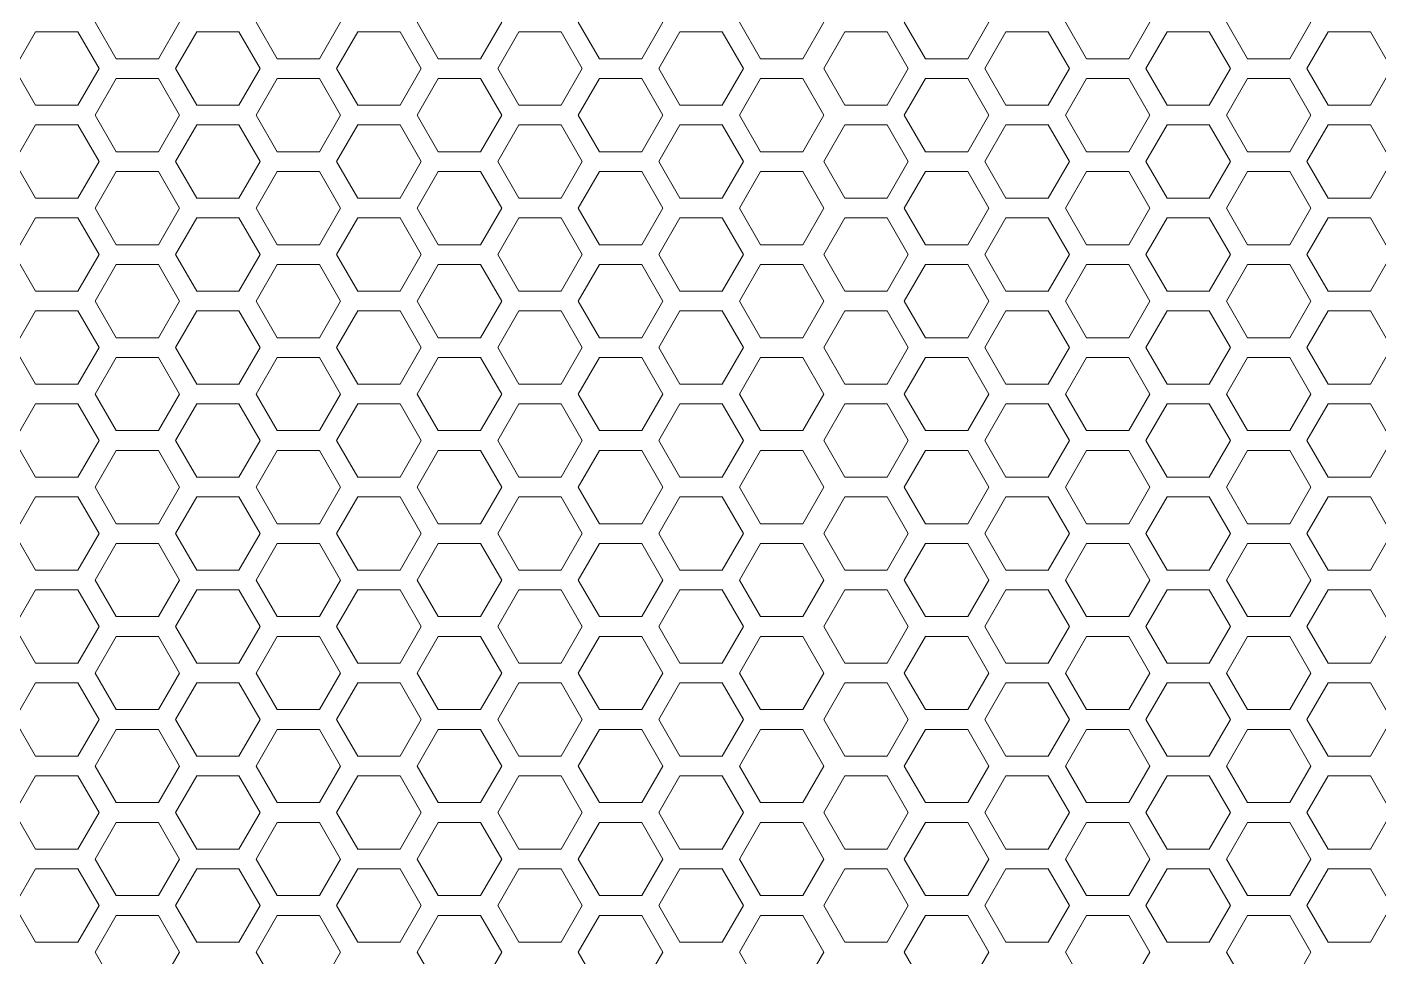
# Model space of a CAD drawing. Header units: millimetres. Extents: x 0 to 140, y -17 to 195.
# Drawn here: x 60.39 to 69.1, y 88.76 to 94.75 of the extents above; entities that cross this region are included whole.
import ezdxf

# ---------------------------------------------------------------- set-up
doc = ezdxf.new("R2010")
doc.units = ezdxf.units.MM
doc.layers.add('4203-42785_1_0', color=7, linetype='Continuous')

# ---------------------------------------------------------------- blocks, each defined once
blk = doc.blocks.new('a')
at = {"layer": '4203-42785_1_0', "color": 0, "linetype": 'ByBlock', "lineweight": 9}
for p, q in [((1507.2261, 418.3666), (1507.3328, 418.1818)), ((1507.5463, 418.1818), (1507.653, 418.3666)), ((1508.0394, 418.3666), (1508.1461, 418.1818)), ((1508.3595, 418.1818), (1508.4662, 418.3666)), ((1508.8527, 418.3666), (1508.9594, 418.1818)), ((1509.1728, 418.1818), (1509.2795, 418.3666)), ((1512.919, 418.3666), (1513.0257, 418.1818)), ((1513.2391, 418.1818), (1513.3458, 418.3666)), ((1513.7322, 418.3666), (1513.8389, 418.1818)), ((1514.0523, 418.1818), (1514.1591, 418.3666)), ((1514.5455, 418.3666), (1514.6522, 418.1818)), ((1514.8656, 418.1818), (1514.9724, 418.3666)), ((1515.3587, 418.3666), (1515.4655, 418.1818)), ((1515.6789, 418.1818), (1515.7856, 418.3666)), ((1516.1721, 418.3666), (1516.2788, 418.1818)), ((1516.4922, 418.1818), (1516.5989, 418.3666)), ((1506.9262, 418.3167), (1506.8194, 418.1318)), ((1507.1396, 418.3167), (1506.9262, 418.3167)), ((1507.2464, 418.1318), (1507.1396, 418.3167)), ((1507.7395, 418.3167), (1507.6327, 418.1318)), ((1507.9529, 418.3167), (1507.7395, 418.3167)), ((1508.0596, 418.1318), (1507.9529, 418.3167)), ((1508.5527, 418.3167), (1508.446, 418.1318)), ((1508.7661, 418.3167), (1508.5527, 418.3167)), ((1508.8728, 418.1318), (1508.7661, 418.3167)), ((1509.366, 418.3167), (1509.2593, 418.1318)), ((1509.5794, 418.3167), (1509.366, 418.3167)), ((1509.6862, 418.1318), (1509.5794, 418.3167)), ((1512.6191, 418.3167), (1512.5124, 418.1318)), ((1512.8325, 418.3167), (1512.6191, 418.3167)), ((1512.9393, 418.1318), (1512.8325, 418.3167)), ((1513.4323, 418.3167), (1513.3256, 418.1318)), ((1513.6457, 418.3167), (1513.4323, 418.3167)), ((1513.7524, 418.1318), (1513.6457, 418.3167)), ((1514.2456, 418.3167), (1514.1389, 418.1318)), ((1514.459, 418.3167), (1514.2456, 418.3167)), ((1514.5657, 418.1318), (1514.459, 418.3167)), ((1515.0588, 418.3167), (1514.9521, 418.1318)), ((1515.2723, 418.3167), (1515.0588, 418.3167)), ((1515.379, 418.1318), (1515.2723, 418.3167)), ((1515.8721, 418.3167), (1515.7654, 418.1318)), ((1516.0855, 418.3167), (1515.8721, 418.3167)), ((1516.1923, 418.1318), (1516.0855, 418.3167)), ((1506.8194, 418.1318), (1506.9262, 417.947)), ((1507.1396, 417.947), (1507.2464, 418.1318)), ((1507.3328, 418.1818), (1507.5463, 418.1818)), ((1507.6327, 418.1318), (1507.7395, 417.947)), ((1507.9529, 417.947), (1508.0596, 418.1318)), ((1508.1461, 418.1818), (1508.3595, 418.1818)), ((1508.446, 418.1318), (1508.5527, 417.947)), ((1508.7661, 417.947), (1508.8728, 418.1318)), ((1508.9594, 418.1818), (1509.1728, 418.1818)), ((1509.2593, 418.1318), (1509.366, 417.947)), ((1509.5794, 417.947), (1509.6862, 418.1318)), ((1512.5124, 418.1318), (1512.6191, 417.947)), ((1512.8325, 417.947), (1512.9393, 418.1318)), ((1513.0257, 418.1818), (1513.2391, 418.1818)), ((1513.3256, 418.1318), (1513.4323, 417.947)), ((1513.6457, 417.947), (1513.7524, 418.1318)), ((1513.8389, 418.1818), (1514.0523, 418.1818)), ((1514.1389, 418.1318), (1514.2456, 417.947)), ((1514.459, 417.947), (1514.5657, 418.1318)), ((1514.6522, 418.1818), (1514.8656, 418.1818)), ((1514.9521, 418.1318), (1515.0588, 417.947)), ((1515.2723, 417.947), (1515.379, 418.1318)), ((1515.4655, 418.1818), (1515.6789, 418.1818)), ((1515.7654, 418.1318), (1515.8721, 417.947)), ((1516.0855, 417.947), (1516.1923, 418.1318)), ((1516.2788, 418.1818), (1516.4922, 418.1818)), ((1507.3328, 418.0819), (1507.2261, 417.8971)), ((1507.5463, 418.0819), (1507.3328, 418.0819)), ((1507.653, 417.8971), (1507.5463, 418.0819)), ((1508.1461, 418.0819), (1508.0394, 417.8971)), ((1508.3595, 418.0819), (1508.1461, 418.0819)), ((1508.4662, 417.8971), (1508.3595, 418.0819)), ((1508.9594, 418.0819), (1508.8527, 417.8971)), ((1509.1728, 418.0819), (1508.9594, 418.0819)), ((1509.2795, 417.8971), (1509.1728, 418.0819)), ((1513.0257, 418.0819), (1512.919, 417.8971)), ((1513.2391, 418.0819), (1513.0257, 418.0819)), ((1513.3458, 417.8971), (1513.2391, 418.0819)), ((1513.8389, 418.0819), (1513.7322, 417.8971)), ((1514.0523, 418.0819), (1513.8389, 418.0819)), ((1514.1591, 417.8971), (1514.0523, 418.0819)), ((1514.6522, 418.0819), (1514.5455, 417.8971)), ((1514.8656, 418.0819), (1514.6522, 418.0819)), ((1514.9724, 417.8971), (1514.8656, 418.0819)), ((1515.4655, 418.0819), (1515.3587, 417.8971)), ((1515.6789, 418.0819), (1515.4655, 418.0819)), ((1515.7856, 417.8971), (1515.6789, 418.0819)), ((1516.2788, 418.0819), (1516.1721, 417.8971)), ((1516.4922, 418.0819), (1516.2788, 418.0819)), ((1516.5989, 417.8971), (1516.4922, 418.0819)), ((1506.9262, 417.947), (1507.1396, 417.947)), ((1507.7395, 417.947), (1507.9529, 417.947)), ((1508.5527, 417.947), (1508.7661, 417.947)), ((1509.366, 417.947), (1509.5794, 417.947)), ((1512.6191, 417.947), (1512.8325, 417.947)), ((1513.4323, 417.947), (1513.6457, 417.947)), ((1514.2456, 417.947), (1514.459, 417.947)), ((1515.0588, 417.947), (1515.2723, 417.947)), ((1515.8721, 417.947), (1516.0855, 417.947)), ((1506.9262, 417.8472), (1506.8194, 417.6623)), ((1507.1396, 417.8472), (1506.9262, 417.8472)), ((1507.2464, 417.6623), (1507.1396, 417.8472)), ((1507.2261, 417.8971), (1507.3328, 417.7122)), ((1507.5463, 417.7122), (1507.653, 417.8971)), ((1507.7395, 417.8472), (1507.6327, 417.6623)), ((1507.9529, 417.8472), (1507.7395, 417.8472)), ((1508.0596, 417.6623), (1507.9529, 417.8472)), ((1508.0394, 417.8971), (1508.1461, 417.7122)), ((1508.3595, 417.7122), (1508.4662, 417.8971)), ((1508.5527, 417.8472), (1508.446, 417.6623)), ((1508.7661, 417.8472), (1508.5527, 417.8472)), ((1508.8728, 417.6623), (1508.7661, 417.8472)), ((1508.8527, 417.8971), (1508.9594, 417.7122)), ((1509.1728, 417.7122), (1509.2795, 417.8971)), ((1509.366, 417.8472), (1509.2593, 417.6623)), ((1509.5794, 417.8472), (1509.366, 417.8472)), ((1509.6862, 417.6623), (1509.5794, 417.8472)), ((1512.6191, 417.8472), (1512.5124, 417.6623)), ((1512.8325, 417.8472), (1512.6191, 417.8472)), ((1512.9393, 417.6623), (1512.8325, 417.8472)), ((1512.919, 417.8971), (1513.0257, 417.7122)), ((1513.2391, 417.7122), (1513.3458, 417.8971)), ((1513.4323, 417.8472), (1513.3256, 417.6623)), ((1513.6457, 417.8472), (1513.4323, 417.8472)), ((1513.7524, 417.6623), (1513.6457, 417.8472)), ((1513.7322, 417.8971), (1513.8389, 417.7122)), ((1514.0523, 417.7122), (1514.1591, 417.8971)), ((1514.2456, 417.8472), (1514.1389, 417.6623)), ((1514.459, 417.8472), (1514.2456, 417.8472)), ((1514.5657, 417.6623), (1514.459, 417.8472)), ((1514.5455, 417.8971), (1514.6522, 417.7122)), ((1514.8656, 417.7122), (1514.9724, 417.8971)), ((1515.0588, 417.8472), (1514.9521, 417.6623)), ((1515.2723, 417.8472), (1515.0588, 417.8472)), ((1515.379, 417.6623), (1515.2723, 417.8472)), ((1515.3587, 417.8971), (1515.4655, 417.7122)), ((1515.6789, 417.7122), (1515.7856, 417.8971)), ((1515.8721, 417.8472), (1515.7654, 417.6623)), ((1516.0855, 417.8472), (1515.8721, 417.8472)), ((1516.1923, 417.6623), (1516.0855, 417.8472)), ((1516.1721, 417.8971), (1516.2788, 417.7122)), ((1516.4922, 417.7122), (1516.5989, 417.8971)), ((1507.3328, 417.7122), (1507.5463, 417.7122)), ((1508.1461, 417.7122), (1508.3595, 417.7122)), ((1508.9594, 417.7122), (1509.1728, 417.7122)), ((1513.0257, 417.7122), (1513.2391, 417.7122)), ((1513.8389, 417.7122), (1514.0523, 417.7122)), ((1514.6522, 417.7122), (1514.8656, 417.7122)), ((1515.4655, 417.7122), (1515.6789, 417.7122)), ((1516.2788, 417.7122), (1516.4922, 417.7122)), ((1506.8194, 417.6623), (1506.9262, 417.4774)), ((1507.1396, 417.4774), (1507.2464, 417.6623)), ((1507.6327, 417.6623), (1507.7395, 417.4774)), ((1507.9529, 417.4774), (1508.0596, 417.6623)), ((1508.446, 417.6623), (1508.5527, 417.4774)), ((1508.7661, 417.4774), (1508.8728, 417.6623)), ((1509.2593, 417.6623), (1509.366, 417.4774)), ((1509.5794, 417.4774), (1509.6862, 417.6623)), ((1512.5124, 417.6623), (1512.6191, 417.4774)), ((1512.8325, 417.4774), (1512.9393, 417.6623)), ((1513.3256, 417.6623), (1513.4323, 417.4774)), ((1513.6457, 417.4774), (1513.7524, 417.6623)), ((1514.1389, 417.6623), (1514.2456, 417.4774)), ((1514.459, 417.4774), (1514.5657, 417.6623)), ((1514.9521, 417.6623), (1515.0588, 417.4774)), ((1515.2723, 417.4774), (1515.379, 417.6623)), ((1515.7654, 417.6623), (1515.8721, 417.4774)), ((1516.0855, 417.4774), (1516.1923, 417.6623)), ((1507.3328, 417.6124), (1507.2261, 417.4275)), ((1507.5463, 417.6124), (1507.3328, 417.6124)), ((1507.653, 417.4275), (1507.5463, 417.6124)), ((1508.1461, 417.6124), (1508.0394, 417.4275)), ((1508.3595, 417.6124), (1508.1461, 417.6124)), ((1508.4662, 417.4275), (1508.3595, 417.6124)), ((1508.9594, 417.6124), (1508.8527, 417.4275)), ((1509.1728, 417.6124), (1508.9594, 417.6124)), ((1509.2795, 417.4275), (1509.1728, 417.6124)), ((1513.0257, 417.6124), (1512.919, 417.4275)), ((1513.2391, 417.6124), (1513.0257, 417.6124)), ((1513.3458, 417.4275), (1513.2391, 417.6124)), ((1513.8389, 417.6124), (1513.7322, 417.4275)), ((1514.0523, 417.6124), (1513.8389, 417.6124)), ((1514.1591, 417.4275), (1514.0523, 417.6124)), ((1514.6522, 417.6124), (1514.5455, 417.4275)), ((1514.8656, 417.6124), (1514.6522, 417.6124)), ((1514.9724, 417.4275), (1514.8656, 417.6124)), ((1515.4655, 417.6124), (1515.3587, 417.4275)), ((1515.6789, 417.6124), (1515.4655, 417.6124)), ((1515.7856, 417.4275), (1515.6789, 417.6124)), ((1516.2788, 417.6124), (1516.1721, 417.4275)), ((1516.4922, 417.6124), (1516.2788, 417.6124)), ((1516.5989, 417.4275), (1516.4922, 417.6124)), ((1506.9262, 417.4774), (1507.1396, 417.4774)), ((1507.7395, 417.4774), (1507.9529, 417.4774)), ((1508.5527, 417.4774), (1508.7661, 417.4774)), ((1509.366, 417.4774), (1509.5794, 417.4774)), ((1512.6191, 417.4774), (1512.8325, 417.4774)), ((1513.4323, 417.4774), (1513.6457, 417.4774)), ((1514.2456, 417.4774), (1514.459, 417.4774)), ((1515.0588, 417.4774), (1515.2723, 417.4774)), ((1515.8721, 417.4774), (1516.0855, 417.4774)), ((1506.9262, 417.3776), (1506.8194, 417.1928)), ((1507.1396, 417.3776), (1506.9262, 417.3776)), ((1507.2464, 417.1928), (1507.1396, 417.3776)), ((1507.2261, 417.4275), (1507.3328, 417.2427)), ((1507.5463, 417.2427), (1507.653, 417.4275)), ((1507.7395, 417.3776), (1507.6327, 417.1928)), ((1507.9529, 417.3776), (1507.7395, 417.3776)), ((1508.0596, 417.1928), (1507.9529, 417.3776)), ((1508.0394, 417.4275), (1508.1461, 417.2427)), ((1508.3595, 417.2427), (1508.4662, 417.4275)), ((1508.5527, 417.3776), (1508.446, 417.1928)), ((1508.7661, 417.3776), (1508.5527, 417.3776)), ((1508.8728, 417.1928), (1508.7661, 417.3776)), ((1508.8527, 417.4275), (1508.9594, 417.2427)), ((1509.1728, 417.2427), (1509.2795, 417.4275)), ((1509.366, 417.3776), (1509.2593, 417.1928)), ((1509.5794, 417.3776), (1509.366, 417.3776)), ((1509.6862, 417.1928), (1509.5794, 417.3776)), ((1512.6191, 417.3776), (1512.5124, 417.1928)), ((1512.8325, 417.3776), (1512.6191, 417.3776)), ((1512.9393, 417.1928), (1512.8325, 417.3776)), ((1512.919, 417.4275), (1513.0257, 417.2427)), ((1513.2391, 417.2427), (1513.3458, 417.4275)), ((1513.4323, 417.3776), (1513.3256, 417.1928)), ((1513.6457, 417.3776), (1513.4323, 417.3776)), ((1513.7524, 417.1928), (1513.6457, 417.3776)), ((1513.7322, 417.4275), (1513.8389, 417.2427)), ((1514.0523, 417.2427), (1514.1591, 417.4275)), ((1514.2456, 417.3776), (1514.1389, 417.1928)), ((1514.459, 417.3776), (1514.2456, 417.3776)), ((1514.5657, 417.1928), (1514.459, 417.3776)), ((1514.5455, 417.4275), (1514.6522, 417.2427)), ((1514.8656, 417.2427), (1514.9724, 417.4275)), ((1515.0588, 417.3776), (1514.9521, 417.1928)), ((1515.2723, 417.3776), (1515.0588, 417.3776)), ((1515.379, 417.1928), (1515.2723, 417.3776)), ((1515.3587, 417.4275), (1515.4655, 417.2427)), ((1515.6789, 417.2427), (1515.7856, 417.4275)), ((1515.8721, 417.3776), (1515.7654, 417.1928)), ((1516.0855, 417.3776), (1515.8721, 417.3776)), ((1516.1923, 417.1928), (1516.0855, 417.3776)), ((1516.1721, 417.4275), (1516.2788, 417.2427)), ((1516.4922, 417.2427), (1516.5989, 417.4275)), ((1507.3328, 417.2427), (1507.5463, 417.2427)), ((1508.1461, 417.2427), (1508.3595, 417.2427)), ((1508.9594, 417.2427), (1509.1728, 417.2427)), ((1513.0257, 417.2427), (1513.2391, 417.2427)), ((1513.8389, 417.2427), (1514.0523, 417.2427)), ((1514.6522, 417.2427), (1514.8656, 417.2427)), ((1515.4655, 417.2427), (1515.6789, 417.2427)), ((1516.2788, 417.2427), (1516.4922, 417.2427)), ((1506.8194, 417.1928), (1506.9262, 417.0079)), ((1507.1396, 417.0079), (1507.2464, 417.1928)), ((1507.6327, 417.1928), (1507.7395, 417.0079)), ((1507.9529, 417.0079), (1508.0596, 417.1928)), ((1508.446, 417.1928), (1508.5527, 417.0079)), ((1508.7661, 417.0079), (1508.8728, 417.1928)), ((1509.2593, 417.1928), (1509.366, 417.0079)), ((1509.5794, 417.0079), (1509.6862, 417.1928)), ((1512.5124, 417.1928), (1512.6191, 417.0079)), ((1512.8325, 417.0079), (1512.9393, 417.1928)), ((1513.3256, 417.1928), (1513.4323, 417.0079)), ((1513.6457, 417.0079), (1513.7524, 417.1928)), ((1514.1389, 417.1928), (1514.2456, 417.0079)), ((1514.459, 417.0079), (1514.5657, 417.1928)), ((1514.9521, 417.1928), (1515.0588, 417.0079)), ((1515.2723, 417.0079), (1515.379, 417.1928)), ((1515.7654, 417.1928), (1515.8721, 417.0079)), ((1516.0855, 417.0079), (1516.1923, 417.1928)), ((1507.3328, 417.1428), (1507.2261, 416.958)), ((1507.5463, 417.1428), (1507.3328, 417.1428)), ((1507.653, 416.958), (1507.5463, 417.1428)), ((1508.1461, 417.1428), (1508.0394, 416.958)), ((1508.3595, 417.1428), (1508.1461, 417.1428)), ((1508.4662, 416.958), (1508.3595, 417.1428)), ((1508.9594, 417.1428), (1508.8527, 416.958)), ((1509.1728, 417.1428), (1508.9594, 417.1428)), ((1509.2795, 416.958), (1509.1728, 417.1428)), ((1513.0257, 417.1428), (1512.919, 416.958)), ((1513.2391, 417.1428), (1513.0257, 417.1428)), ((1513.3458, 416.958), (1513.2391, 417.1428)), ((1513.8389, 417.1428), (1513.7322, 416.958)), ((1514.0523, 417.1428), (1513.8389, 417.1428)), ((1514.1591, 416.958), (1514.0523, 417.1428)), ((1514.6522, 417.1428), (1514.5455, 416.958)), ((1514.8656, 417.1428), (1514.6522, 417.1428)), ((1514.9724, 416.958), (1514.8656, 417.1428)), ((1515.4655, 417.1428), (1515.3587, 416.958)), ((1515.6789, 417.1428), (1515.4655, 417.1428)), ((1515.7856, 416.958), (1515.6789, 417.1428)), ((1516.2788, 417.1428), (1516.1721, 416.958)), ((1516.4922, 417.1428), (1516.2788, 417.1428)), ((1516.5989, 416.958), (1516.4922, 417.1428)), ((1506.9262, 417.0079), (1507.1396, 417.0079)), ((1507.2261, 416.958), (1507.3328, 416.7731)), ((1507.5463, 416.7731), (1507.653, 416.958)), ((1507.7395, 417.0079), (1507.9529, 417.0079)), ((1508.0394, 416.958), (1508.1461, 416.7731)), ((1508.3595, 416.7731), (1508.4662, 416.958)), ((1508.5527, 417.0079), (1508.7661, 417.0079)), ((1508.8527, 416.958), (1508.9594, 416.7731)), ((1509.1728, 416.7731), (1509.2795, 416.958)), ((1509.366, 417.0079), (1509.5794, 417.0079)), ((1512.6191, 417.0079), (1512.8325, 417.0079)), ((1512.919, 416.958), (1513.0257, 416.7731)), ((1513.2391, 416.7731), (1513.3458, 416.958)), ((1513.4323, 417.0079), (1513.6457, 417.0079)), ((1513.7322, 416.958), (1513.8389, 416.7731)), ((1514.0523, 416.7731), (1514.1591, 416.958)), ((1514.2456, 417.0079), (1514.459, 417.0079)), ((1514.5455, 416.958), (1514.6522, 416.7731)), ((1514.8656, 416.7731), (1514.9724, 416.958)), ((1515.0588, 417.0079), (1515.2723, 417.0079)), ((1515.3587, 416.958), (1515.4655, 416.7731)), ((1515.6789, 416.7731), (1515.7856, 416.958)), ((1515.8721, 417.0079), (1516.0855, 417.0079)), ((1516.1721, 416.958), (1516.2788, 416.7731)), ((1516.4922, 416.7731), (1516.5989, 416.958)), ((1506.9262, 416.9081), (1506.8194, 416.7232)), ((1507.1396, 416.9081), (1506.9262, 416.9081)), ((1507.2464, 416.7232), (1507.1396, 416.9081)), ((1507.7395, 416.9081), (1507.6327, 416.7232)), ((1507.9529, 416.9081), (1507.7395, 416.9081)), ((1508.0596, 416.7232), (1507.9529, 416.9081)), ((1508.5527, 416.9081), (1508.446, 416.7232)), ((1508.7661, 416.9081), (1508.5527, 416.9081)), ((1508.8728, 416.7232), (1508.7661, 416.9081)), ((1509.366, 416.9081), (1509.2593, 416.7232)), ((1509.5794, 416.9081), (1509.366, 416.9081)), ((1509.6862, 416.7232), (1509.5794, 416.9081)), ((1512.6191, 416.9081), (1512.5124, 416.7232)), ((1512.8325, 416.9081), (1512.6191, 416.9081)), ((1512.9393, 416.7232), (1512.8325, 416.9081)), ((1513.4323, 416.9081), (1513.3256, 416.7232)), ((1513.6457, 416.9081), (1513.4323, 416.9081)), ((1513.7524, 416.7232), (1513.6457, 416.9081)), ((1514.2456, 416.9081), (1514.1389, 416.7232)), ((1514.459, 416.9081), (1514.2456, 416.9081)), ((1514.5657, 416.7232), (1514.459, 416.9081)), ((1515.0588, 416.9081), (1514.9521, 416.7232)), ((1515.2723, 416.9081), (1515.0588, 416.9081)), ((1515.379, 416.7232), (1515.2723, 416.9081)), ((1515.8721, 416.9081), (1515.7654, 416.7232)), ((1516.0855, 416.9081), (1515.8721, 416.9081)), ((1516.1389, 416.8156), (1516.0855, 416.9081)), ((1507.3328, 416.7731), (1507.5463, 416.7731)), ((1508.1461, 416.7731), (1508.3595, 416.7731)), ((1508.9594, 416.7731), (1509.1728, 416.7731)), ((1513.0257, 416.7731), (1513.2391, 416.7731)), ((1513.8389, 416.7731), (1514.0523, 416.7731)), ((1514.6522, 416.7731), (1514.8656, 416.7731)), ((1515.4655, 416.7731), (1515.6789, 416.7731)), ((1516.1923, 416.7232), (1516.1389, 416.8156)), ((1516.2788, 416.7731), (1516.4922, 416.7731)), ((1506.8194, 416.7232), (1506.9262, 416.5383)), ((1507.1396, 416.5383), (1507.2464, 416.7232)), ((1507.6327, 416.7232), (1507.7395, 416.5383)), ((1507.9529, 416.5383), (1508.0596, 416.7232)), ((1508.446, 416.7232), (1508.5527, 416.5383)), ((1508.7661, 416.5383), (1508.8728, 416.7232)), ((1509.2593, 416.7232), (1509.366, 416.5383)), ((1509.5794, 416.5383), (1509.6862, 416.7232)), ((1512.5124, 416.7232), (1512.6191, 416.5383)), ((1512.8325, 416.5383), (1512.9393, 416.7232)), ((1513.3256, 416.7232), (1513.4323, 416.5383)), ((1513.6457, 416.5383), (1513.7524, 416.7232)), ((1514.1389, 416.7232), (1514.2456, 416.5383)), ((1514.459, 416.5383), (1514.5657, 416.7232)), ((1514.9521, 416.7232), (1515.0588, 416.5383)), ((1515.2723, 416.5383), (1515.379, 416.7232)), ((1515.7654, 416.7232), (1515.8721, 416.5383)), ((1516.0855, 416.5383), (1516.1923, 416.7232)), ((1507.3328, 416.6733), (1507.2261, 416.4884)), ((1507.5463, 416.6733), (1507.3328, 416.6733)), ((1507.653, 416.4884), (1507.5463, 416.6733)), ((1508.1461, 416.6733), (1508.0394, 416.4884)), ((1508.3595, 416.6733), (1508.1461, 416.6733)), ((1508.4662, 416.4884), (1508.3595, 416.6733)), ((1508.9594, 416.6733), (1508.8527, 416.4884)), ((1509.1728, 416.6733), (1508.9594, 416.6733)), ((1509.2795, 416.4884), (1509.1728, 416.6733)), ((1513.0257, 416.6733), (1512.919, 416.4884)), ((1513.2391, 416.6733), (1513.0257, 416.6733)), ((1513.3458, 416.4884), (1513.2391, 416.6733)), ((1513.8389, 416.6733), (1513.7322, 416.4884)), ((1514.0523, 416.6733), (1513.8389, 416.6733)), ((1514.1591, 416.4884), (1514.0523, 416.6733)), ((1514.6522, 416.6733), (1514.5455, 416.4884)), ((1514.8656, 416.6733), (1514.6522, 416.6733)), ((1514.9724, 416.4884), (1514.8656, 416.6733)), ((1515.4655, 416.6733), (1515.3587, 416.4884)), ((1515.6789, 416.6733), (1515.4655, 416.6733)), ((1515.7856, 416.4884), (1515.6789, 416.6733)), ((1516.2788, 416.6733), (1516.1721, 416.4884)), ((1516.4922, 416.6733), (1516.2788, 416.6733)), ((1516.5989, 416.4884), (1516.4922, 416.6733)), ((1506.9262, 416.5383), (1507.1396, 416.5383)), ((1507.2261, 416.4884), (1507.3328, 416.3036)), ((1507.5463, 416.3036), (1507.653, 416.4884)), ((1507.7395, 416.5383), (1507.9529, 416.5383)), ((1508.0394, 416.4884), (1508.1461, 416.3036)), ((1508.3595, 416.3036), (1508.4662, 416.4884)), ((1508.5527, 416.5383), (1508.7661, 416.5383)), ((1508.8527, 416.4884), (1508.9594, 416.3036)), ((1509.1728, 416.3036), (1509.2795, 416.4884)), ((1509.366, 416.5383), (1509.5794, 416.5383)), ((1512.6191, 416.5383), (1512.8325, 416.5383)), ((1512.919, 416.4884), (1513.0257, 416.3036)), ((1513.2391, 416.3036), (1513.3458, 416.4884)), ((1513.4323, 416.5383), (1513.6457, 416.5383)), ((1513.7322, 416.4884), (1513.8389, 416.3036)), ((1514.0523, 416.3036), (1514.1591, 416.4884)), ((1514.2456, 416.5383), (1514.459, 416.5383)), ((1514.5455, 416.4884), (1514.6522, 416.3036)), ((1514.8656, 416.3036), (1514.9724, 416.4884)), ((1515.0588, 416.5383), (1515.2723, 416.5383)), ((1515.3587, 416.4884), (1515.4655, 416.3036)), ((1515.6789, 416.3036), (1515.7856, 416.4884)), ((1515.8721, 416.5383), (1516.0855, 416.5383)), ((1516.1721, 416.4884), (1516.2788, 416.3036)), ((1516.4922, 416.3036), (1516.5989, 416.4884)), ((1506.9262, 416.4385), (1506.8194, 416.2537)), ((1507.1396, 416.4385), (1506.9262, 416.4385)), ((1507.2464, 416.2537), (1507.1396, 416.4385)), ((1507.7395, 416.4385), (1507.6327, 416.2537)), ((1507.9529, 416.4385), (1507.7395, 416.4385)), ((1508.0596, 416.2537), (1507.9529, 416.4385)), ((1508.5527, 416.4385), (1508.446, 416.2537)), ((1508.7661, 416.4385), (1508.5527, 416.4385)), ((1508.8728, 416.2537), (1508.7661, 416.4385)), ((1509.366, 416.4385), (1509.2593, 416.2537)), ((1509.5794, 416.4385), (1509.366, 416.4385)), ((1509.6862, 416.2537), (1509.5794, 416.4385)), ((1512.6191, 416.4385), (1512.5124, 416.2537)), ((1512.8325, 416.4385), (1512.6191, 416.4385)), ((1512.9393, 416.2537), (1512.8325, 416.4385)), ((1513.4323, 416.4385), (1513.3256, 416.2537)), ((1513.6457, 416.4385), (1513.4323, 416.4385)), ((1513.7524, 416.2537), (1513.6457, 416.4385)), ((1514.2456, 416.4385), (1514.1389, 416.2537)), ((1514.459, 416.4385), (1514.2456, 416.4385)), ((1514.5657, 416.2537), (1514.459, 416.4385)), ((1515.0588, 416.4385), (1514.9521, 416.2537)), ((1515.2723, 416.4385), (1515.0588, 416.4385)), ((1515.379, 416.2537), (1515.2723, 416.4385)), ((1515.8721, 416.4385), (1515.7654, 416.2537)), ((1516.0855, 416.4385), (1515.8721, 416.4385)), ((1516.1923, 416.2537), (1516.0855, 416.4385)), ((1507.3328, 416.3036), (1507.5463, 416.3036)), ((1508.1461, 416.3036), (1508.3595, 416.3036)), ((1508.9594, 416.3036), (1509.1728, 416.3036)), ((1513.0257, 416.3036), (1513.2391, 416.3036)), ((1513.8389, 416.3036), (1514.0523, 416.3036)), ((1514.6522, 416.3036), (1514.8656, 416.3036)), ((1515.4655, 416.3036), (1515.6789, 416.3036)), ((1516.2788, 416.3036), (1516.4922, 416.3036)), ((1506.8194, 416.2537), (1506.9262, 416.0688)), ((1507.1396, 416.0688), (1507.2464, 416.2537)), ((1507.6327, 416.2537), (1507.7395, 416.0688)), ((1507.9529, 416.0688), (1508.0596, 416.2537)), ((1508.446, 416.2537), (1508.5527, 416.0688)), ((1508.7661, 416.0688), (1508.8728, 416.2537)), ((1509.2593, 416.2537), (1509.366, 416.0688)), ((1509.5794, 416.0688), (1509.6862, 416.2537)), ((1512.5124, 416.2537), (1512.6191, 416.0688)), ((1512.8325, 416.0688), (1512.9393, 416.2537)), ((1513.3256, 416.2537), (1513.4323, 416.0688)), ((1513.6457, 416.0688), (1513.7524, 416.2537)), ((1514.1389, 416.2537), (1514.2456, 416.0688)), ((1514.459, 416.0688), (1514.5657, 416.2537)), ((1514.9521, 416.2537), (1515.0588, 416.0688)), ((1515.2723, 416.0688), (1515.379, 416.2537)), ((1515.7654, 416.2537), (1515.8721, 416.0688)), ((1516.0855, 416.0688), (1516.1923, 416.2537)), ((1507.3328, 416.2038), (1507.2261, 416.0189)), ((1507.5463, 416.2038), (1507.3328, 416.2038)), ((1507.653, 416.0189), (1507.5463, 416.2038)), ((1508.1461, 416.2038), (1508.0394, 416.0189)), ((1508.3595, 416.2038), (1508.1461, 416.2038)), ((1508.4662, 416.0189), (1508.3595, 416.2038)), ((1508.9594, 416.2038), (1508.8527, 416.0189)), ((1509.1728, 416.2038), (1508.9594, 416.2038)), ((1509.2795, 416.0189), (1509.1728, 416.2038)), ((1513.0257, 416.2038), (1512.919, 416.0189)), ((1513.2391, 416.2038), (1513.0257, 416.2038)), ((1513.3458, 416.0189), (1513.2391, 416.2038)), ((1513.8389, 416.2038), (1513.7322, 416.0189)), ((1514.0523, 416.2038), (1513.8389, 416.2038)), ((1514.1591, 416.0189), (1514.0523, 416.2038)), ((1514.6522, 416.2038), (1514.5455, 416.0189)), ((1514.8656, 416.2038), (1514.6522, 416.2038)), ((1514.9724, 416.0189), (1514.8656, 416.2038)), ((1515.4655, 416.2038), (1515.3587, 416.0189)), ((1515.6789, 416.2038), (1515.4655, 416.2038)), ((1515.7856, 416.0189), (1515.6789, 416.2038)), ((1516.2788, 416.2038), (1516.1721, 416.0189)), ((1516.4922, 416.2038), (1516.2788, 416.2038)), ((1516.5989, 416.0189), (1516.4922, 416.2038)), ((1506.9262, 416.0688), (1507.1396, 416.0688)), ((1507.2261, 416.0189), (1507.3328, 415.834)), ((1507.5463, 415.834), (1507.653, 416.0189)), ((1507.7395, 416.0688), (1507.9529, 416.0688)), ((1508.0394, 416.0189), (1508.1461, 415.834)), ((1508.3595, 415.834), (1508.4662, 416.0189)), ((1508.5527, 416.0688), (1508.7661, 416.0688)), ((1508.8527, 416.0189), (1508.9594, 415.834)), ((1509.1728, 415.834), (1509.2795, 416.0189)), ((1509.366, 416.0688), (1509.5794, 416.0688)), ((1512.6191, 416.0688), (1512.8325, 416.0688)), ((1512.919, 416.0189), (1513.0257, 415.834)), ((1513.2391, 415.834), (1513.3458, 416.0189)), ((1513.4323, 416.0688), (1513.6457, 416.0688)), ((1513.7322, 416.0189), (1513.8389, 415.834)), ((1514.0523, 415.834), (1514.1591, 416.0189)), ((1514.2456, 416.0688), (1514.459, 416.0688)), ((1514.5455, 416.0189), (1514.6522, 415.834)), ((1514.8656, 415.834), (1514.9724, 416.0189)), ((1515.0588, 416.0688), (1515.2723, 416.0688)), ((1515.3587, 416.0189), (1515.4655, 415.834)), ((1515.6789, 415.834), (1515.7856, 416.0189)), ((1515.8721, 416.0688), (1516.0855, 416.0688)), ((1516.1721, 416.0189), (1516.2788, 415.834)), ((1516.4922, 415.834), (1516.5989, 416.0189)), ((1506.9262, 415.969), (1506.8194, 415.7841)), ((1507.1396, 415.969), (1506.9262, 415.969)), ((1507.2464, 415.7841), (1507.1396, 415.969)), ((1507.7395, 415.969), (1507.6327, 415.7841)), ((1507.9529, 415.969), (1507.7395, 415.969)), ((1508.0596, 415.7841), (1507.9529, 415.969)), ((1508.5527, 415.969), (1508.446, 415.7841)), ((1508.7661, 415.969), (1508.5527, 415.969)), ((1508.8728, 415.7841), (1508.7661, 415.969)), ((1509.366, 415.969), (1509.2593, 415.7841)), ((1509.5794, 415.969), (1509.366, 415.969)), ((1509.6862, 415.7841), (1509.5794, 415.969)), ((1512.6191, 415.969), (1512.5124, 415.7841)), ((1512.8325, 415.969), (1512.6191, 415.969)), ((1512.9393, 415.7841), (1512.8325, 415.969)), ((1513.4323, 415.969), (1513.3256, 415.7841)), ((1513.6457, 415.969), (1513.4323, 415.969)), ((1513.7524, 415.7841), (1513.6457, 415.969)), ((1514.2456, 415.969), (1514.1389, 415.7841)), ((1514.459, 415.969), (1514.2456, 415.969)), ((1514.5657, 415.7841), (1514.459, 415.969)), ((1515.0588, 415.969), (1514.9521, 415.7841)), ((1515.2723, 415.969), (1515.0588, 415.969)), ((1515.379, 415.7841), (1515.2723, 415.969)), ((1515.8721, 415.969), (1515.7654, 415.7841)), ((1516.0855, 415.969), (1515.8721, 415.969)), ((1516.1923, 415.7841), (1516.0855, 415.969)), ((1507.3328, 415.834), (1507.5463, 415.834)), ((1508.1461, 415.834), (1508.3595, 415.834)), ((1508.9594, 415.834), (1509.1728, 415.834)), ((1513.0257, 415.834), (1513.2391, 415.834)), ((1513.8389, 415.834), (1514.0523, 415.834)), ((1514.6522, 415.834), (1514.8656, 415.834)), ((1515.4655, 415.834), (1515.6789, 415.834)), ((1516.2788, 415.834), (1516.4922, 415.834)), ((1506.8194, 415.7841), (1506.9262, 415.5993)), ((1507.1396, 415.5993), (1507.2464, 415.7841)), ((1507.3328, 415.7342), (1507.2261, 415.5494)), ((1507.5463, 415.7342), (1507.3328, 415.7342)), ((1507.653, 415.5494), (1507.5463, 415.7342)), ((1507.6327, 415.7841), (1507.7395, 415.5993)), ((1507.9529, 415.5993), (1508.0596, 415.7841)), ((1508.1461, 415.7342), (1508.0394, 415.5494)), ((1508.3595, 415.7342), (1508.1461, 415.7342)), ((1508.4662, 415.5494), (1508.3595, 415.7342)), ((1508.446, 415.7841), (1508.5527, 415.5993)), ((1508.7661, 415.5993), (1508.8728, 415.7841)), ((1508.9594, 415.7342), (1508.8527, 415.5494)), ((1509.1728, 415.7342), (1508.9594, 415.7342)), ((1509.2795, 415.5494), (1509.1728, 415.7342)), ((1509.2593, 415.7841), (1509.366, 415.5993)), ((1509.5794, 415.5993), (1509.6862, 415.7841)), ((1512.5124, 415.7841), (1512.6191, 415.5993)), ((1512.8325, 415.5993), (1512.9393, 415.7841)), ((1513.0257, 415.7342), (1512.919, 415.5494)), ((1513.2391, 415.7342), (1513.0257, 415.7342)), ((1513.3458, 415.5494), (1513.2391, 415.7342)), ((1513.3256, 415.7841), (1513.4323, 415.5993)), ((1513.6457, 415.5993), (1513.7524, 415.7841)), ((1513.8389, 415.7342), (1513.7322, 415.5494)), ((1514.0523, 415.7342), (1513.8389, 415.7342)), ((1514.1591, 415.5494), (1514.0523, 415.7342)), ((1514.1389, 415.7841), (1514.2456, 415.5993)), ((1514.459, 415.5993), (1514.5657, 415.7841)), ((1514.6522, 415.7342), (1514.5455, 415.5494)), ((1514.8656, 415.7342), (1514.6522, 415.7342)), ((1514.9724, 415.5494), (1514.8656, 415.7342)), ((1514.9521, 415.7841), (1515.0588, 415.5993)), ((1515.2723, 415.5993), (1515.379, 415.7841)), ((1515.4655, 415.7342), (1515.3587, 415.5494)), ((1515.6789, 415.7342), (1515.4655, 415.7342)), ((1515.7856, 415.5494), (1515.6789, 415.7342)), ((1515.7654, 415.7841), (1515.8721, 415.5993)), ((1516.0855, 415.5993), (1516.1923, 415.7841)), ((1516.2788, 415.7342), (1516.1721, 415.5494)), ((1516.4922, 415.7342), (1516.2788, 415.7342)), ((1516.5989, 415.5494), (1516.4922, 415.7342)), ((1506.9262, 415.5993), (1507.1396, 415.5993)), ((1507.7395, 415.5993), (1507.9529, 415.5993)), ((1508.5527, 415.5993), (1508.7661, 415.5993)), ((1509.366, 415.5993), (1509.5794, 415.5993)), ((1512.6191, 415.5993), (1512.8325, 415.5993)), ((1513.4323, 415.5993), (1513.6457, 415.5993)), ((1514.2456, 415.5993), (1514.459, 415.5993)), ((1515.0588, 415.5993), (1515.2723, 415.5993)), ((1515.8721, 415.5993), (1516.0855, 415.5993)), ((1507.2261, 415.5494), (1507.3328, 415.3645)), ((1507.5463, 415.3645), (1507.653, 415.5494)), ((1508.0394, 415.5494), (1508.1461, 415.3645)), ((1508.3595, 415.3645), (1508.4662, 415.5494)), ((1508.8527, 415.5494), (1508.9594, 415.3645)), ((1509.1728, 415.3645), (1509.2795, 415.5494)), ((1512.919, 415.5494), (1513.0257, 415.3645)), ((1513.2391, 415.3645), (1513.3458, 415.5494)), ((1513.7322, 415.5494), (1513.8389, 415.3645)), ((1514.0523, 415.3645), (1514.1591, 415.5494)), ((1514.5455, 415.5494), (1514.6522, 415.3645)), ((1514.8656, 415.3645), (1514.9724, 415.5494)), ((1515.3587, 415.5494), (1515.4655, 415.3645)), ((1515.6789, 415.3645), (1515.7856, 415.5494)), ((1516.1721, 415.5494), (1516.2788, 415.3645)), ((1516.4922, 415.3645), (1516.5989, 415.5494)), ((1506.9262, 415.4994), (1506.8194, 415.3146)), ((1507.1396, 415.4994), (1506.9262, 415.4994)), ((1507.2464, 415.3146), (1507.1396, 415.4994)), ((1507.7395, 415.4994), (1507.6327, 415.3146)), ((1507.9529, 415.4994), (1507.7395, 415.4994)), ((1508.0596, 415.3146), (1507.9529, 415.4994)), ((1508.5527, 415.4994), (1508.446, 415.3146)), ((1508.7661, 415.4994), (1508.5527, 415.4994)), ((1508.8728, 415.3146), (1508.7661, 415.4994)), ((1509.366, 415.4994), (1509.2593, 415.3146)), ((1509.5794, 415.4994), (1509.366, 415.4994)), ((1509.6862, 415.3146), (1509.5794, 415.4994)), ((1512.6191, 415.4994), (1512.5124, 415.3146)), ((1512.8325, 415.4994), (1512.6191, 415.4994)), ((1512.9393, 415.3146), (1512.8325, 415.4994)), ((1513.4323, 415.4994), (1513.3256, 415.3146)), ((1513.6457, 415.4994), (1513.4323, 415.4994)), ((1513.7524, 415.3146), (1513.6457, 415.4994)), ((1514.2456, 415.4994), (1514.1389, 415.3146)), ((1514.459, 415.4994), (1514.2456, 415.4994)), ((1514.5657, 415.3146), (1514.459, 415.4994)), ((1515.0588, 415.4994), (1514.9521, 415.3146)), ((1515.2723, 415.4994), (1515.0588, 415.4994)), ((1515.379, 415.3146), (1515.2723, 415.4994)), ((1515.8721, 415.4994), (1515.7654, 415.3146)), ((1516.0855, 415.4994), (1515.8721, 415.4994)), ((1516.1923, 415.3146), (1516.0855, 415.4994)), ((1507.3328, 415.3645), (1507.5463, 415.3645)), ((1508.1461, 415.3645), (1508.3595, 415.3645)), ((1508.9594, 415.3645), (1509.1728, 415.3645)), ((1513.0257, 415.3645), (1513.2391, 415.3645)), ((1513.8389, 415.3645), (1514.0523, 415.3645)), ((1514.6522, 415.3645), (1514.8656, 415.3645)), ((1515.4655, 415.3645), (1515.6789, 415.3645)), ((1516.2788, 415.3645), (1516.4922, 415.3645)), ((1506.8194, 415.3146), (1506.9262, 415.1297)), ((1507.1396, 415.1297), (1507.2464, 415.3146)), ((1507.3328, 415.2647), (1507.2261, 415.0798)), ((1507.5463, 415.2647), (1507.3328, 415.2647)), ((1507.653, 415.0798), (1507.5463, 415.2647)), ((1507.6327, 415.3146), (1507.7395, 415.1297)), ((1507.9529, 415.1297), (1508.0596, 415.3146)), ((1508.1461, 415.2647), (1508.0394, 415.0798)), ((1508.3595, 415.2647), (1508.1461, 415.2647)), ((1508.4662, 415.0798), (1508.3595, 415.2647)), ((1508.446, 415.3146), (1508.5527, 415.1297)), ((1508.7661, 415.1297), (1508.8728, 415.3146)), ((1508.9594, 415.2647), (1508.8527, 415.0798)), ((1509.1728, 415.2647), (1508.9594, 415.2647)), ((1509.2795, 415.0798), (1509.1728, 415.2647)), ((1509.2593, 415.3146), (1509.366, 415.1297)), ((1509.5794, 415.1297), (1509.6862, 415.3146)), ((1512.5124, 415.3146), (1512.6191, 415.1297)), ((1512.8325, 415.1297), (1512.9393, 415.3146)), ((1513.0257, 415.2647), (1512.919, 415.0798)), ((1513.2391, 415.2647), (1513.0257, 415.2647)), ((1513.3458, 415.0798), (1513.2391, 415.2647)), ((1513.3256, 415.3146), (1513.4323, 415.1297)), ((1513.6457, 415.1297), (1513.7524, 415.3146)), ((1513.8389, 415.2647), (1513.7322, 415.0798)), ((1514.0523, 415.2647), (1513.8389, 415.2647)), ((1514.1591, 415.0798), (1514.0523, 415.2647)), ((1514.1389, 415.3146), (1514.2456, 415.1297)), ((1514.459, 415.1297), (1514.5657, 415.3146)), ((1514.6522, 415.2647), (1514.5455, 415.0798)), ((1514.8656, 415.2647), (1514.6522, 415.2647)), ((1514.9724, 415.0798), (1514.8656, 415.2647)), ((1514.9521, 415.3146), (1515.0588, 415.1297)), ((1515.2723, 415.1297), (1515.379, 415.3146)), ((1515.4655, 415.2647), (1515.3587, 415.0798)), ((1515.6789, 415.2647), (1515.4655, 415.2647)), ((1515.7856, 415.0798), (1515.6789, 415.2647)), ((1515.7654, 415.3146), (1515.8721, 415.1297)), ((1516.0855, 415.1297), (1516.1923, 415.3146)), ((1516.2788, 415.2647), (1516.1721, 415.0798)), ((1516.4922, 415.2647), (1516.2788, 415.2647)), ((1516.5989, 415.0798), (1516.4922, 415.2647)), ((1506.9262, 415.1297), (1507.1396, 415.1297)), ((1507.7395, 415.1297), (1507.9529, 415.1297)), ((1508.5527, 415.1297), (1508.7661, 415.1297)), ((1509.366, 415.1297), (1509.5794, 415.1297)), ((1512.6191, 415.1297), (1512.8325, 415.1297)), ((1513.4323, 415.1297), (1513.6457, 415.1297)), ((1514.2456, 415.1297), (1514.459, 415.1297)), ((1515.0588, 415.1297), (1515.2723, 415.1297)), ((1515.8721, 415.1297), (1516.0855, 415.1297)), ((1507.2261, 415.0798), (1507.3328, 414.8949)), ((1507.5463, 414.8949), (1507.653, 415.0798)), ((1508.0394, 415.0798), (1508.1461, 414.8949)), ((1508.3595, 414.8949), (1508.4662, 415.0798)), ((1508.8527, 415.0798), (1508.9594, 414.8949)), ((1509.1728, 414.8949), (1509.2795, 415.0798)), ((1512.919, 415.0798), (1513.0257, 414.8949)), ((1513.2391, 414.8949), (1513.3458, 415.0798)), ((1513.7322, 415.0798), (1513.8389, 414.8949)), ((1514.0523, 414.8949), (1514.1591, 415.0798)), ((1514.5455, 415.0798), (1514.6522, 414.8949)), ((1514.8656, 414.8949), (1514.9724, 415.0798)), ((1515.3587, 415.0798), (1515.4655, 414.8949)), ((1515.6789, 414.8949), (1515.7856, 415.0798)), ((1516.1721, 415.0798), (1516.2788, 414.8949)), ((1516.4922, 414.8949), (1516.5989, 415.0798)), ((1506.9262, 415.0299), (1506.8194, 414.845)), ((1507.1396, 415.0299), (1506.9262, 415.0299)), ((1507.2464, 414.845), (1507.1396, 415.0299)), ((1507.7395, 415.0299), (1507.6327, 414.845)), ((1507.9529, 415.0299), (1507.7395, 415.0299)), ((1508.0596, 414.845), (1507.9529, 415.0299)), ((1508.5527, 415.0299), (1508.446, 414.845)), ((1508.7661, 415.0299), (1508.5527, 415.0299)), ((1508.8728, 414.845), (1508.7661, 415.0299)), ((1509.366, 415.0299), (1509.2593, 414.845)), ((1509.5794, 415.0299), (1509.366, 415.0299)), ((1509.6862, 414.845), (1509.5794, 415.0299)), ((1512.6191, 415.0299), (1512.5124, 414.845)), ((1512.8325, 415.0299), (1512.6191, 415.0299)), ((1512.9393, 414.845), (1512.8325, 415.0299)), ((1513.4323, 415.0299), (1513.3256, 414.845)), ((1513.6457, 415.0299), (1513.4323, 415.0299)), ((1513.7524, 414.845), (1513.6457, 415.0299)), ((1514.2456, 415.0299), (1514.1389, 414.845)), ((1514.459, 415.0299), (1514.2456, 415.0299)), ((1514.5657, 414.845), (1514.459, 415.0299)), ((1515.0588, 415.0299), (1514.9521, 414.845)), ((1515.2723, 415.0299), (1515.0588, 415.0299)), ((1515.379, 414.845), (1515.2723, 415.0299)), ((1515.8721, 415.0299), (1515.7654, 414.845)), ((1516.0855, 415.0299), (1515.8721, 415.0299)), ((1516.1923, 414.845), (1516.0855, 415.0299)), ((1506.8194, 414.845), (1506.9262, 414.6602)), ((1507.1396, 414.6602), (1507.2464, 414.845)), ((1507.3328, 414.8949), (1507.5463, 414.8949)), ((1507.6327, 414.845), (1507.7395, 414.6602)), ((1507.9529, 414.6602), (1508.0596, 414.845)), ((1508.1461, 414.8949), (1508.3595, 414.8949)), ((1508.446, 414.845), (1508.5527, 414.6602)), ((1508.7661, 414.6602), (1508.8728, 414.845)), ((1508.9594, 414.8949), (1509.1728, 414.8949)), ((1509.2593, 414.845), (1509.366, 414.6602)), ((1509.5794, 414.6602), (1509.6862, 414.845)), ((1512.5124, 414.845), (1512.6191, 414.6602)), ((1512.8325, 414.6602), (1512.9393, 414.845)), ((1513.0257, 414.8949), (1513.2391, 414.8949)), ((1513.3256, 414.845), (1513.4323, 414.6602)), ((1513.6457, 414.6602), (1513.7524, 414.845)), ((1513.8389, 414.8949), (1514.0523, 414.8949)), ((1514.1389, 414.845), (1514.2456, 414.6602)), ((1514.459, 414.6602), (1514.5657, 414.845)), ((1514.6522, 414.8949), (1514.8656, 414.8949)), ((1514.9521, 414.845), (1515.0588, 414.6602)), ((1515.2723, 414.6602), (1515.379, 414.845)), ((1515.4655, 414.8949), (1515.6789, 414.8949)), ((1515.7654, 414.845), (1515.8721, 414.6602)), ((1516.0855, 414.6602), (1516.1923, 414.845)), ((1516.2788, 414.8949), (1516.4922, 414.8949)), ((1507.3328, 414.7951), (1507.2261, 414.6103)), ((1507.5463, 414.7951), (1507.3328, 414.7951)), ((1507.653, 414.6103), (1507.5463, 414.7951)), ((1508.1461, 414.7951), (1508.0394, 414.6103)), ((1508.3595, 414.7951), (1508.1461, 414.7951)), ((1508.4662, 414.6103), (1508.3595, 414.7951)), ((1508.9594, 414.7951), (1508.8527, 414.6103)), ((1509.1728, 414.7951), (1508.9594, 414.7951)), ((1509.2795, 414.6103), (1509.1728, 414.7951)), ((1513.0257, 414.7951), (1512.919, 414.6103)), ((1513.2391, 414.7951), (1513.0257, 414.7951)), ((1513.3458, 414.6103), (1513.2391, 414.7951)), ((1513.8389, 414.7951), (1513.7322, 414.6103)), ((1514.0523, 414.7951), (1513.8389, 414.7951)), ((1514.1591, 414.6103), (1514.0523, 414.7951)), ((1514.6522, 414.7951), (1514.5455, 414.6103)), ((1514.8656, 414.7951), (1514.6522, 414.7951)), ((1514.9724, 414.6103), (1514.8656, 414.7951)), ((1515.4655, 414.7951), (1515.3587, 414.6103)), ((1515.6789, 414.7951), (1515.4655, 414.7951)), ((1515.7856, 414.6103), (1515.6789, 414.7951)), ((1516.2788, 414.7951), (1516.1721, 414.6103)), ((1516.4922, 414.7951), (1516.2788, 414.7951)), ((1516.5989, 414.6103), (1516.4922, 414.7951)), ((1506.9262, 414.6602), (1507.1396, 414.6602)), ((1507.7395, 414.6602), (1507.9529, 414.6602)), ((1508.5527, 414.6602), (1508.7661, 414.6602)), ((1509.366, 414.6602), (1509.5794, 414.6602)), ((1512.6191, 414.6602), (1512.8325, 414.6602)), ((1513.4323, 414.6602), (1513.6457, 414.6602)), ((1514.2456, 414.6602), (1514.459, 414.6602)), ((1515.0588, 414.6602), (1515.2723, 414.6602)), ((1515.8721, 414.6602), (1516.0855, 414.6602)), ((1507.2261, 414.6103), (1507.3328, 414.4254)), ((1507.5463, 414.4254), (1507.653, 414.6103)), ((1508.0394, 414.6103), (1508.1461, 414.4254)), ((1508.3595, 414.4254), (1508.4662, 414.6103)), ((1508.8527, 414.6103), (1508.9594, 414.4254)), ((1509.1728, 414.4254), (1509.2795, 414.6103)), ((1512.919, 414.6103), (1513.0257, 414.4254)), ((1513.2391, 414.4254), (1513.3458, 414.6103)), ((1513.7322, 414.6103), (1513.8389, 414.4254)), ((1514.0523, 414.4254), (1514.1591, 414.6103)), ((1514.5455, 414.6103), (1514.6522, 414.4254)), ((1514.8656, 414.4254), (1514.9724, 414.6103)), ((1515.3587, 414.6103), (1515.4655, 414.4254)), ((1515.6789, 414.4254), (1515.7856, 414.6103)), ((1516.1721, 414.6103), (1516.2788, 414.4254)), ((1516.4922, 414.4254), (1516.5989, 414.6103)), ((1506.9262, 414.5604), (1506.8194, 414.3755)), ((1507.1396, 414.5604), (1506.9262, 414.5604)), ((1507.2464, 414.3755), (1507.1396, 414.5604)), ((1507.7395, 414.5604), (1507.6327, 414.3755)), ((1507.9529, 414.5604), (1507.7395, 414.5604)), ((1508.0596, 414.3755), (1507.9529, 414.5604)), ((1508.5527, 414.5604), (1508.446, 414.3755)), ((1508.7661, 414.5604), (1508.5527, 414.5604)), ((1508.8728, 414.3755), (1508.7661, 414.5604)), ((1509.366, 414.5604), (1509.2593, 414.3755)), ((1509.5794, 414.5604), (1509.366, 414.5604)), ((1509.6862, 414.3755), (1509.5794, 414.5604)), ((1512.6191, 414.5604), (1512.5124, 414.3755)), ((1512.8325, 414.5604), (1512.6191, 414.5604)), ((1512.9393, 414.3755), (1512.8325, 414.5604)), ((1513.4323, 414.5604), (1513.3256, 414.3755)), ((1513.6457, 414.5604), (1513.4323, 414.5604)), ((1513.7524, 414.3755), (1513.6457, 414.5604)), ((1514.2456, 414.5604), (1514.1389, 414.3755)), ((1514.459, 414.5604), (1514.2456, 414.5604)), ((1514.5657, 414.3755), (1514.459, 414.5604)), ((1515.0588, 414.5604), (1514.9521, 414.3755)), ((1515.2723, 414.5604), (1515.0588, 414.5604)), ((1515.379, 414.3755), (1515.2723, 414.5604)), ((1515.8721, 414.5604), (1515.7654, 414.3755)), ((1516.0855, 414.5604), (1515.8721, 414.5604)), ((1516.1923, 414.3755), (1516.0855, 414.5604)), ((1506.8194, 414.3755), (1506.9262, 414.1906)), ((1507.1396, 414.1906), (1507.2464, 414.3755)), ((1507.3328, 414.4254), (1507.5463, 414.4254)), ((1507.6327, 414.3755), (1507.7395, 414.1906)), ((1507.9529, 414.1906), (1508.0596, 414.3755)), ((1508.1461, 414.4254), (1508.3595, 414.4254)), ((1508.446, 414.3755), (1508.5527, 414.1906)), ((1508.7661, 414.1906), (1508.8728, 414.3755)), ((1508.9594, 414.4254), (1509.1728, 414.4254)), ((1509.2593, 414.3755), (1509.366, 414.1906)), ((1509.5794, 414.1906), (1509.6862, 414.3755)), ((1512.5124, 414.3755), (1512.6191, 414.1906)), ((1512.8325, 414.1906), (1512.9393, 414.3755)), ((1513.0257, 414.4254), (1513.2391, 414.4254)), ((1513.3256, 414.3755), (1513.4323, 414.1906)), ((1513.6457, 414.1906), (1513.7524, 414.3755)), ((1513.8389, 414.4254), (1514.0523, 414.4254)), ((1514.1389, 414.3755), (1514.2456, 414.1906)), ((1514.459, 414.1906), (1514.5657, 414.3755)), ((1514.6522, 414.4254), (1514.8656, 414.4254)), ((1514.9521, 414.3755), (1515.0588, 414.1906)), ((1515.2723, 414.1906), (1515.379, 414.3755)), ((1515.4655, 414.4254), (1515.6789, 414.4254)), ((1515.7654, 414.3755), (1515.8721, 414.1906)), ((1516.0855, 414.1906), (1516.1923, 414.3755)), ((1516.2788, 414.4254), (1516.4922, 414.4254)), ((1507.3328, 414.3256), (1507.2261, 414.1407)), ((1507.5463, 414.3256), (1507.3328, 414.3256)), ((1507.653, 414.1407), (1507.5463, 414.3256)), ((1508.1461, 414.3256), (1508.0394, 414.1407)), ((1508.3595, 414.3256), (1508.1461, 414.3256)), ((1508.4662, 414.1407), (1508.3595, 414.3256)), ((1508.9594, 414.3256), (1508.8527, 414.1407)), ((1509.1728, 414.3256), (1508.9594, 414.3256)), ((1509.2795, 414.1407), (1509.1728, 414.3256)), ((1513.0257, 414.3256), (1512.919, 414.1407)), ((1513.2391, 414.3256), (1513.0257, 414.3256)), ((1513.3458, 414.1407), (1513.2391, 414.3256)), ((1513.8389, 414.3256), (1513.7322, 414.1407)), ((1514.0523, 414.3256), (1513.8389, 414.3256)), ((1514.1591, 414.1407), (1514.0523, 414.3256)), ((1514.6522, 414.3256), (1514.5455, 414.1407)), ((1514.8656, 414.3256), (1514.6522, 414.3256)), ((1514.9724, 414.1407), (1514.8656, 414.3256)), ((1515.4655, 414.3256), (1515.3587, 414.1407)), ((1515.6789, 414.3256), (1515.4655, 414.3256)), ((1515.7856, 414.1407), (1515.6789, 414.3256)), ((1516.2788, 414.3256), (1516.1721, 414.1407)), ((1516.4922, 414.3256), (1516.2788, 414.3256)), ((1516.5989, 414.1407), (1516.4922, 414.3256)), ((1506.9262, 414.1906), (1507.1396, 414.1906)), ((1507.7395, 414.1906), (1507.9529, 414.1906)), ((1508.5527, 414.1906), (1508.7661, 414.1906)), ((1509.366, 414.1906), (1509.5794, 414.1906)), ((1512.6191, 414.1906), (1512.8325, 414.1906)), ((1513.4323, 414.1906), (1513.6457, 414.1906)), ((1514.2456, 414.1906), (1514.459, 414.1906)), ((1515.0588, 414.1906), (1515.2723, 414.1906)), ((1515.8721, 414.1906), (1516.0855, 414.1906)), ((1507.2261, 414.1407), (1507.3328, 413.9559)), ((1507.5463, 413.9559), (1507.653, 414.1407)), ((1508.0394, 414.1407), (1508.1461, 413.9559)), ((1508.3595, 413.9559), (1508.4662, 414.1407)), ((1508.8527, 414.1407), (1508.9594, 413.9559)), ((1509.1728, 413.9559), (1509.2795, 414.1407)), ((1512.919, 414.1407), (1513.0257, 413.9559)), ((1513.2391, 413.9559), (1513.3458, 414.1407)), ((1513.7322, 414.1407), (1513.8389, 413.9559)), ((1514.0523, 413.9559), (1514.1591, 414.1407)), ((1514.5455, 414.1407), (1514.6522, 413.9559)), ((1514.8656, 413.9559), (1514.9724, 414.1407)), ((1515.3587, 414.1407), (1515.4655, 413.9559)), ((1515.6789, 413.9559), (1515.7856, 414.1407)), ((1516.1721, 414.1407), (1516.2788, 413.9559)), ((1516.4922, 413.9559), (1516.5989, 414.1407)), ((1506.9262, 414.0908), (1506.8194, 413.9059)), ((1507.1396, 414.0908), (1506.9262, 414.0908)), ((1507.2464, 413.9059), (1507.1396, 414.0908)), ((1507.7395, 414.0908), (1507.6327, 413.9059)), ((1507.9529, 414.0908), (1507.7395, 414.0908)), ((1508.0596, 413.9059), (1507.9529, 414.0908)), ((1508.5527, 414.0908), (1508.446, 413.9059)), ((1508.7661, 414.0908), (1508.5527, 414.0908)), ((1508.8728, 413.9059), (1508.7661, 414.0908)), ((1509.366, 414.0908), (1509.2593, 413.9059)), ((1509.5794, 414.0908), (1509.366, 414.0908)), ((1509.6862, 413.9059), (1509.5794, 414.0908)), ((1512.6191, 414.0908), (1512.5124, 413.9059)), ((1512.8325, 414.0908), (1512.6191, 414.0908)), ((1512.9393, 413.9059), (1512.8325, 414.0908)), ((1513.4323, 414.0908), (1513.3256, 413.9059)), ((1513.6457, 414.0908), (1513.4323, 414.0908)), ((1513.7524, 413.9059), (1513.6457, 414.0908)), ((1514.2456, 414.0908), (1514.1389, 413.9059)), ((1514.459, 414.0908), (1514.2456, 414.0908)), ((1514.5657, 413.9059), (1514.459, 414.0908)), ((1515.0588, 414.0908), (1514.9521, 413.9059)), ((1515.2723, 414.0908), (1515.0588, 414.0908)), ((1515.379, 413.9059), (1515.2723, 414.0908)), ((1515.8721, 414.0908), (1515.7654, 413.9059)), ((1516.0855, 414.0908), (1515.8721, 414.0908)), ((1516.1923, 413.9059), (1516.0855, 414.0908)), ((1507.3328, 413.9559), (1507.5463, 413.9559)), ((1508.1461, 413.9559), (1508.3595, 413.9559)), ((1508.9594, 413.9559), (1509.1728, 413.9559)), ((1513.0257, 413.9559), (1513.2391, 413.9559)), ((1513.8389, 413.9559), (1514.0523, 413.9559)), ((1514.6522, 413.9559), (1514.8656, 413.9559)), ((1515.4655, 413.9559), (1515.6789, 413.9559)), ((1516.2788, 413.9559), (1516.4922, 413.9559)), ((1506.8194, 413.9059), (1506.9262, 413.7211)), ((1507.1396, 413.7211), (1507.2464, 413.9059)), ((1507.6327, 413.9059), (1507.7395, 413.7211)), ((1507.9529, 413.7211), (1508.0596, 413.9059)), ((1508.446, 413.9059), (1508.5527, 413.7211)), ((1508.7661, 413.7211), (1508.8728, 413.9059)), ((1509.2593, 413.9059), (1509.366, 413.7211)), ((1509.5794, 413.7211), (1509.6862, 413.9059)), ((1512.5124, 413.9059), (1512.6191, 413.7211)), ((1512.8325, 413.7211), (1512.9393, 413.9059)), ((1513.3256, 413.9059), (1513.4323, 413.7211)), ((1513.6457, 413.7211), (1513.7524, 413.9059)), ((1514.1389, 413.9059), (1514.2456, 413.7211)), ((1514.459, 413.7211), (1514.5657, 413.9059)), ((1514.9521, 413.9059), (1515.0588, 413.7211)), ((1515.2723, 413.7211), (1515.379, 413.9059)), ((1515.7654, 413.9059), (1515.8721, 413.7211)), ((1516.0855, 413.7211), (1516.1923, 413.9059)), ((1507.3328, 413.856), (1507.2261, 413.6712)), ((1507.5463, 413.856), (1507.3328, 413.856)), ((1507.653, 413.6712), (1507.5463, 413.856)), ((1508.1461, 413.856), (1508.0394, 413.6712)), ((1508.3595, 413.856), (1508.1461, 413.856)), ((1508.4662, 413.6712), (1508.3595, 413.856)), ((1508.9594, 413.856), (1508.8527, 413.6712)), ((1509.1728, 413.856), (1508.9594, 413.856)), ((1509.2795, 413.6712), (1509.1728, 413.856)), ((1513.0257, 413.856), (1512.919, 413.6712)), ((1513.2391, 413.856), (1513.0257, 413.856)), ((1513.3458, 413.6712), (1513.2391, 413.856)), ((1513.8389, 413.856), (1513.7322, 413.6712)), ((1514.0523, 413.856), (1513.8389, 413.856)), ((1514.1591, 413.6712), (1514.0523, 413.856)), ((1514.6522, 413.856), (1514.5455, 413.6712)), ((1514.8656, 413.856), (1514.6522, 413.856)), ((1514.9724, 413.6712), (1514.8656, 413.856)), ((1515.4655, 413.856), (1515.3587, 413.6712)), ((1515.6789, 413.856), (1515.4655, 413.856)), ((1515.7856, 413.6712), (1515.6789, 413.856)), ((1516.2788, 413.856), (1516.1721, 413.6712)), ((1516.4922, 413.856), (1516.2788, 413.856)), ((1516.5989, 413.6712), (1516.4922, 413.856)), ((1506.9262, 413.7211), (1507.1396, 413.7211)), ((1507.7395, 413.7211), (1507.9529, 413.7211)), ((1508.5527, 413.7211), (1508.7661, 413.7211)), ((1509.366, 413.7211), (1509.5794, 413.7211)), ((1512.6191, 413.7211), (1512.8325, 413.7211)), ((1513.4323, 413.7211), (1513.6457, 413.7211)), ((1514.2456, 413.7211), (1514.459, 413.7211)), ((1515.0588, 413.7211), (1515.2723, 413.7211)), ((1515.8721, 413.7211), (1516.0855, 413.7211)), ((1507.2261, 413.6712), (1507.3328, 413.4863)), ((1507.5463, 413.4863), (1507.653, 413.6712)), ((1508.0394, 413.6712), (1508.1461, 413.4863)), ((1508.3595, 413.4863), (1508.4662, 413.6712)), ((1508.8527, 413.6712), (1508.9594, 413.4863)), ((1509.1728, 413.4863), (1509.2795, 413.6712)), ((1512.919, 413.6712), (1513.0257, 413.4863)), ((1513.2391, 413.4863), (1513.3458, 413.6712)), ((1513.7322, 413.6712), (1513.8389, 413.4863)), ((1514.0523, 413.4863), (1514.1591, 413.6712)), ((1514.5455, 413.6712), (1514.6522, 413.4863)), ((1514.8656, 413.4863), (1514.9724, 413.6712)), ((1515.3587, 413.6712), (1515.4655, 413.4863)), ((1515.6789, 413.4863), (1515.7856, 413.6712)), ((1516.1721, 413.6712), (1516.2788, 413.4863)), ((1516.4922, 413.4863), (1516.5989, 413.6712))]:
    blk.add_line(p, q, dxfattribs=at)

msp = doc.modelspace()

# ---------------------------------------------------------------- block references
at = {"lineweight": 15, "xscale": 1.275468447124703, "yscale": 1.275468447124703, "zscale": 1.275468447124703}
for p in [(-1868.8528, -438.8363), (-1856.3807, -438.8363)]:
    msp.add_blockref('a', p, dxfattribs=at)

doc.saveas('drawing.dxf')
